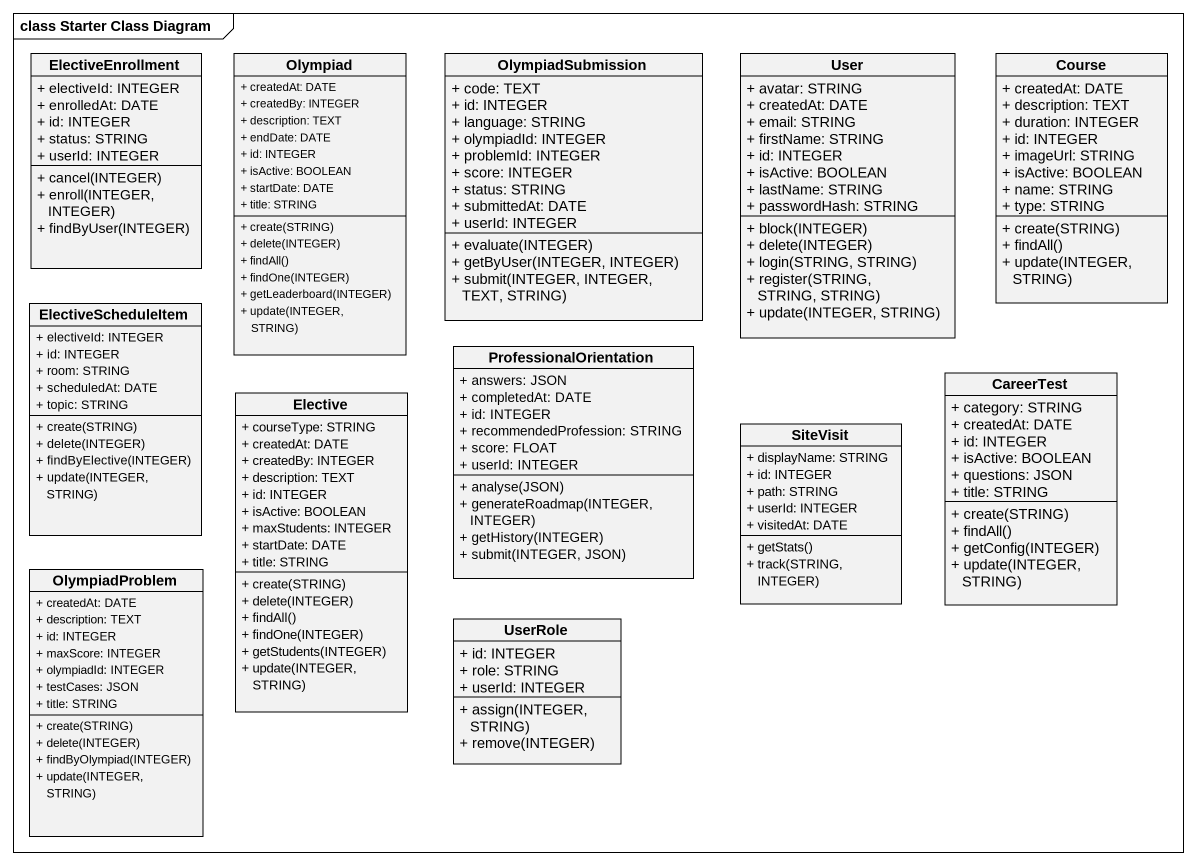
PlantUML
@startuml
mainframe class Starter Class Diagram
hide circle
hide empty members
skinparam classAttributeIconSize 0
class ElectiveEnrollment {
  + electiveId: INTEGER
  + enrolledAt: DATE
  + id: INTEGER
  + status: STRING
  + userId: INTEGER
  + cancel(INTEGER)
  + enroll(INTEGER, INTEGER)
  + findByUser(INTEGER)
}
class Olympiad {
  + createdAt: DATE
  + createdBy: INTEGER
  + description: TEXT
  + endDate: DATE
  + id: INTEGER
  + isActive: BOOLEAN
  + startDate: DATE
  + title: STRING
  + create(STRING)
  + delete(INTEGER)
  + findAll()
  + findOne(INTEGER)
  + getLeaderboard(INTEGER)
  + update(INTEGER, STRING)
}
class OlympiadSubmission {
  + code: TEXT
  + id: INTEGER
  + language: STRING
  + olympiadId: INTEGER
  + problemId: INTEGER
  + score: INTEGER
  + status: STRING
  + submittedAt: DATE
  + userId: INTEGER
  + evaluate(INTEGER)
  + getByUser(INTEGER, INTEGER)
  + submit(INTEGER, INTEGER, TEXT, STRING)
}
class User {
  + avatar: STRING
  + createdAt: DATE
  + email: STRING
  + firstName: STRING
  + id: INTEGER
  + isActive: BOOLEAN
  + lastName: STRING
  + passwordHash: STRING
  + block(INTEGER)
  + delete(INTEGER)
  + login(STRING, STRING)
  + register(STRING, STRING, STRING)
  + update(INTEGER, STRING)
}
class Course {
  + createdAt: DATE
  + description: TEXT
  + duration: INTEGER
  + id: INTEGER
  + imageUrl: STRING
  + isActive: BOOLEAN
  + name: STRING
  + type: STRING
  + create(STRING)
  + findAll()
  + update(INTEGER, STRING)
}
class ElectiveScheduleItem {
  + electiveId: INTEGER
  + id: INTEGER
  + room: STRING
  + scheduledAt: DATE
  + topic: STRING
  + create(STRING)
  + delete(INTEGER)
  + findByElective(INTEGER)
  + update(INTEGER, STRING)
}
class ProfessionalOrientation {
  + answers: JSON
  + completedAt: DATE
  + id: INTEGER
  + recommendedProfession: STRING
  + score: FLOAT
  + userId: INTEGER
  + analyse(JSON)
  + generateRoadmap(INTEGER, INTEGER)
  + getHistory(INTEGER)
  + submit(INTEGER, JSON)
}
class Elective {
  + courseType: STRING
  + createdAt: DATE
  + createdBy: INTEGER
  + description: TEXT
  + id: INTEGER
  + isActive: BOOLEAN
  + maxStudents: INTEGER
  + startDate: DATE
  + title: STRING
  + create(STRING)
  + delete(INTEGER)
  + findAll()
  + findOne(INTEGER)
  + getStudents(INTEGER)
  + update(INTEGER, STRING)
}
class CareerTest {
  + category: STRING
  + createdAt: DATE
  + id: INTEGER
  + isActive: BOOLEAN
  + questions: JSON
  + title: STRING
  + create(STRING)
  + findAll()
  + getConfig(INTEGER)
  + update(INTEGER, STRING)
}
class SiteVisit {
  + displayName: STRING
  + id: INTEGER
  + path: STRING
  + userId: INTEGER
  + visitedAt: DATE
  + getStats()
  + track(STRING, INTEGER)
}
class OlympiadProblem {
  + createdAt: DATE
  + description: TEXT
  + id: INTEGER
  + maxScore: INTEGER
  + olympiadId: INTEGER
  + testCases: JSON
  + title: STRING
  + create(STRING)
  + delete(INTEGER)
  + findByOlympiad(INTEGER)
  + update(INTEGER, STRING)
}
class UserRole {
  + id: INTEGER
  + role: STRING
  + userId: INTEGER
  + assign(INTEGER, STRING)
  + remove(INTEGER)
}
@enduml
